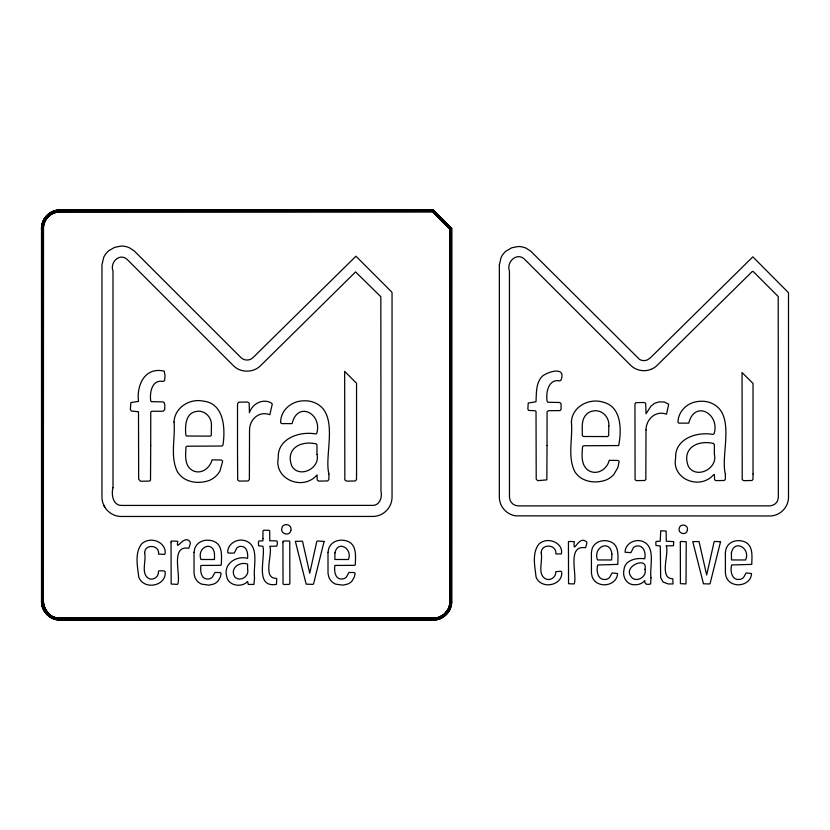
<?xml version="1.0" encoding="UTF-8"?>
<svg xmlns="http://www.w3.org/2000/svg" width="830" height="830" viewBox="0 0 830 830"><rect width="100%" height="100%" fill="white"/><g stroke="black" fill="none" stroke-linecap="round" stroke-linejoin="round"><path stroke-width="1.25" d="M60.144 209.897L433.063 209.897L451.707 228.541L451.707 601.46C451.831 611.399 443.033 620.28 433.063 620.062L433.001 618.236L60.206 618.236L60.144 620.062C50.194 620.28 41.324 611.399 41.531 601.46L41.5 228.541C41.376 218.601 50.174 209.72 60.144 209.938L433.021 210L432.285 211.764L57.955 211.909L57.716 210.094M43.367 228.603L41.531 228.541L41.718 226.113L43.513 226.351L43.367 601.397L44.644 607.882L48.285 613.318L46.988 614.615M42.288 226.196L42.133 601.439L42.745 606.118M47.621 216.018L43.886 221.807L42.33 228.572L42.33 601.428L42.942 606.066M42.434 228.572L42.589 226.227M42.766 228.582L44.094 221.89M447.692 609.905L449.383 605.827L449.964 601.397L449.964 229.267L432.337 211.64L60.206 211.64M450.171 603.711L450.327 229.111L432.482 211.276L60.196 211.276M450.441 601.418C450.462 607.529 447.048 613.463 441.747 616.503M450.514 603.752L450.669 228.976L432.627 210.934L60.175 210.934L51.46 213.497L46.356 217.968M450.773 601.428L450.171 606.045M451.323 601.449L450.7 606.18M60.206 618.236L57.955 618.091L57.716 619.906L60.144 620A18.634 18.634 0 0 1 41.521 601.46L43.367 601.397M42.04 226.165L43.274 221.558M42.382 226.206L43.596 221.683M43.585 224.11L43.004 228.592L43.004 601.408L44.312 608.017M43.388 226.341L45.515 220.095M449.621 605.89L450.057 603.69M450.4 603.742L448.397 610.309L445.658 614.055M55.33 619.429L55.807 617.665L57.955 618.091M43.886 221.807L42.652 228.582L42.652 601.418L43.99 608.151M43.471 224.079C45.194 217.47 51.118 212.273 57.893 211.432M44.415 222.025L43.119 228.592L43.388 603.659M449.736 605.921L448.003 610.091M449.518 608.276L450.265 606.066M449.995 608.473L450.763 606.201M53.027 618.651L53.722 616.96M42.953 221.423L44.644 222.118L46.833 218.332L45.38 217.211L44.052 219.255L42.32 223.768L41.749 228.551L41.967 603.846M43.15 221.506L47.102 215.499M43.347 221.589L45.723 217.47L51.138 212.947M43.689 221.724L46.013 217.699M43.99 221.849L46.273 217.896M44.312 221.984L46.542 218.103M448.304 610.258L449.321 608.193M449.933 608.442L447.546 612.571M50.838 617.572L51.761 615.985M45.401 220.033L49.779 215.043M446.218 614.615L444.922 613.318L447.588 609.842L449.175 610.766M446.654 611.897L447.91 610.029M446.934 612.104L448.21 610.206M447.65 612.654L450.929 606.242L451.51 601.449L451.562 228.603L432.98 210.094M48.814 616.223L49.935 614.771M45.66 217.429L47.237 215.634M46.179 217.823L51.346 213.3L57.851 211.09M46.739 218.259L51.699 213.912L57.944 211.785M446.467 611.741L443.345 614.864L437.431 617.779M446.758 611.969L441.695 616.41L437.524 618.132M447.028 612.177L441.861 616.7L437.618 618.464M447.598 612.613L444.216 615.995M447.744 612.716L442.286 617.437M47.061 215.458L50.889 212.522L55.361 210.675L55.807 212.335L51.761 214.016L48.285 216.682L46.988 215.385M47.185 215.582L53.13 211.609L60.154 210.281L432.928 210.208L451.323 228.707M432.793 210.53L60.165 210.53C50.609 210.55 42.008 218.954 41.967 228.561L41.967 601.439L43.274 608.442M47.549 215.945L49.302 214.41M445.586 613.982L441.913 616.794M45.38 612.789L46.833 611.668M49.074 214.119L53.224 211.826L57.778 210.602M49.707 214.939L51.574 213.694M441.57 616.202C446.768 613.214 450.109 607.394 450.088 601.408L450.202 229.163L432.389 211.515M444.175 615.943L440.076 618.392L433.042 619.72L60.154 619.792C54.521 619.834 48.887 617.261 45.557 612.654M42.32 606.232L44.125 610.704L45.619 609.842M51.242 213.113L55.537 211.339L60.175 210.83M51.636 213.798L55.745 212.107L60.196 211.515M439.62 617.292L441.633 616.306M441.809 616.607L433.021 618.952L57.851 618.91M439.952 618.091L442.068 617.053M451.686 228.551L449.839 229.319L449.839 601.397L451.665 601.46A18.644 18.644 0 0 1 433.063 620.103L60.144 620.103M42.953 608.577L44.644 607.882M433.011 618.599L439.568 617.178M439.838 617.821L433.032 619.17M437.742 618.941C445.502 617.022 451.23 609.396 451.157 601.439L451.24 228.738L432.835 210.447M440.118 618.506L435.46 619.699M43.938 605.796L42.174 606.274L41.604 601.449L41.645 228.551M55.371 210.716L57.737 210.249M437.462 617.894L433.011 618.485L60.196 618.485M437.586 618.35L60.185 618.838M60.165 619.377L433.032 619.377C442.598 619.533 451.209 611.046 450.981 601.428L450.877 228.883L432.762 210.623M435.408 619.315L437.721 618.848M41.697 603.887L43.513 603.649M57.747 210.301L60.154 210.146M57.81 210.779L60.165 210.623M57.882 211.318L60.185 211.162M57.913 211.546L432.44 211.401M435.262 618.215L57.944 618.215M435.418 619.398L60.165 619.553L55.486 618.848M435.47 619.751L60.154 619.958M60.165 210.364L432.866 210.364M60.175 210.727L432.721 210.727M60.185 211.048L432.586 211.048M433.011 618.724L57.893 618.568M433.032 619.273L57.82 619.118M60.196 618.599C54.946 618.609 49.862 615.912 46.646 611.814M55.62 618.35L60.185 618.952M60.165 619.637C54.552 619.72 49.063 617.022 45.66 612.571M449.694 603.649L451.51 603.887M55.745 617.894L57.924 618.329M57.882 618.682L51.46 616.503L46.356 612.032M57.83 619.014C51.657 618.226 46.169 613.951 43.689 608.276M57.81 619.222C50.806 618.309 44.55 612.986 42.838 606.097M42.174 223.727L43.938 224.204M451.032 606.274L449.269 605.796L448.563 607.882L450.254 608.577M55.776 617.779L51.699 616.088L48.192 613.412M55.683 618.132L49.634 615.154L44.198 608.058M55.589 618.464L49.427 615.424M55.465 618.941L49.126 615.818L44.395 610.548M44.032 219.234L45.619 220.157M446.374 611.668L447.827 612.789M49.499 615.331L44.996 610.206M432.669 210.83L450.773 228.924M432.534 211.162L450.441 229.07M443.272 614.771L444.392 616.223M48.814 213.777L49.935 215.229M46.739 611.741L43.274 603.68M45.194 610.091L46.449 611.969M46.179 612.177L43.886 608.193L42.589 603.773M45.598 612.613L43.212 608.473M44.125 610.704L45.463 612.716M50.838 212.428L51.761 214.016M44.415 607.975L45.401 609.967M45.1 610.143L43.357 605.952M44.467 610.507L42.662 606.139M53.027 211.349L53.722 213.04M437.877 619.429L437.4 617.665L435.252 618.091L435.491 619.906M43.471 605.921L42.88 601.408L42.88 228.592M41.905 603.856L42.382 606.222M42.693 603.752L42.538 228.582M60.206 211.764L60.144 209.938A18.634 18.634 0 0 0 41.521 228.541M509.464 497.461L509.454 271.026C506.134 262.238 516.426 252.102 524.176 258.877L631.267 365.885A19.028 19.028 0 0 0 650.793 369.412M451.396 228.675L451.396 601.449M451.074 228.81L451.074 601.439M450.555 229.018L450.555 601.418M104.694 506.964A19.349 19.349 0 0 1 101.945 497.222L101.966 264.832L103.688 257.414A18.924 18.924 0 0 1 108.751 250.753L114.602 247.361L121.19 246.074A18.903 18.903 0 0 1 129.376 247.765L134.19 250.888L241.125 357.751C244.321 360.791 249.861 360.884 252.974 357.647L355.935 256.211L391.055 291.33L392.04 292.534L392.04 497.118A19.36 19.36 0 0 1 389.944 505.792A19.588 19.588 0 0 1 383.408 513.168A19.37 19.37 0 0 1 373.884 516.436L121.471 516.478A19.36 19.36 0 0 1 113.959 514.994A19.567 19.567 0 0 1 103.553 504.733M509.506 497.502A8.85 8.85 0 0 0 518.148 505.895L770.448 505.854L773.757 504.806A8.954 8.954 0 0 0 777.316 501.227L778.343 497.907L778.218 296.528L753.132 271.441L752.322 271.441L657.111 365.387A18.903 18.903 0 0 1 650.803 369.423M113.005 487.729C111.075 494.213 112.963 505.833 121.803 505.429L373.168 505.387C379.943 505.076 382.412 496.952 380.98 491.267L380.835 296.735L355.582 271.908L260.516 365.719C253.503 372.763 241.125 373.012 233.894 366.155L126.959 259.24C119.344 252.642 109.685 262.674 112.994 271.026L113.005 487.729M171.042 542L171.156 584.019L177.454 584.403L177.962 583.407C180.681 573.914 170.295 544.978 188.846 548.267L190.412 543.235L189.852 541.43C183.264 534.198 175.597 553.154 177.828 541.326L171.519 540.984L171.042 542M282.926 541.99L283.02 583.915L283.912 584.517L289.276 584.382L289.857 583.355L289.774 541.523L289.245 540.963L283.404 540.994L282.926 541.99M499.359 264.853L499.349 497.201A18.903 18.903 0 0 0 502.026 506.725A19.1 19.1 0 0 0 511.073 514.558A18.872 18.872 0 0 0 515.887 515.855L770.79 515.97A18.903 18.903 0 0 0 780.086 512.784A19.121 19.121 0 0 0 786.456 505.574A18.924 18.924 0 0 0 788.5 497.108L788.5 292.7L752.841 256.854L650.212 357.989L647.172 359.992A8.923 8.923 0 0 1 639.608 359.494L530.816 251.241L526.106 248.191A18.436 18.436 0 0 0 518.128 246.541L511.705 247.786L505.989 251.117A18.457 18.457 0 0 0 501.05 257.601L499.359 264.853M568.436 542.104L568.55 583.729L574.09 583.947L574.433 583.293C577.047 573.561 566.859 544.719 585.596 547.769L586.872 543.173L586.509 541.824C578.313 534.53 572.928 556.422 574.298 541.627L568.747 541.44L568.436 542.104M680.33 542.094L680.413 583.666L686.016 583.926L686.234 541.71L680.631 541.451L680.33 542.094M214.503 554.17L214.493 559.513L200.912 559.482C196.627 547.157 213.165 539.894 214.503 554.17M611.897 554.16L611.637 559.98L597.507 559.939C592.62 546.897 610.413 538.919 611.897 554.16M144.669 553.102C146.578 560.935 140.062 574.702 149.68 578.915C154.183 580.201 159.018 576.269 158.426 571.559L158.976 570.833L163.759 570.833L165.139 571.704C166.695 583.967 149.421 589.414 141.567 581.457A11.911 11.911 0 0 1 138.786 577.224C137.541 566.548 134.501 553.174 141.546 544.024A12.243 12.243 0 0 1 145.852 541.212C154.276 537.653 166.259 543.557 165.139 553.579L164.641 554.336L158.53 554.129C159.941 544.729 144.43 543.567 144.669 553.102M194.023 552.344L194.044 573.426L194.801 576.954A11.983 11.983 0 0 0 197.488 581.291A12.097 12.097 0 0 0 201.742 584.164L209.067 585.15L213.901 584.009A11.89 11.89 0 0 0 218.207 580.803L220.448 576.788L221.133 573.343L220.241 572.555L214.991 572.451L212.397 577.037A6.246 6.246 0 0 1 208.351 578.998C200.953 579.776 200.082 570.77 200.943 565.438L220.749 565.344L221.32 564.545C221.486 556.733 223.073 545.445 214.182 541.492C208.662 539.168 201.42 539.759 197.239 544.387A12.201 12.201 0 0 0 194.687 548.806L194.023 552.344M254.53 577.732L253.949 584.424L248.274 584.434L247.61 581.436C241.831 588.117 227.825 585.741 226.683 576.238C223.125 563.746 236.426 555.405 247.589 558.341C248.16 553.6 246.977 546.233 240.845 546.348A5.872 5.872 0 0 0 236.82 547.997L234.226 553.102L228.541 553.081L227.7 552.479C227.42 544.2 236.457 538.597 244.062 540.423C260.35 544.366 252.943 566.527 254.53 577.732M541.212 553.071C543.069 561.07 536.585 575.107 546.514 579.288C551.193 580.627 556.276 576.611 555.737 571.694L560.655 571.216L561.682 571.818C563.114 583.698 546.358 588.854 538.774 581.187A11.527 11.527 0 0 1 536.076 577.078C534.883 566.548 531.833 553.34 538.753 544.293A11.859 11.859 0 0 1 542.924 541.575C551.078 537.923 563.58 544.273 561.35 553.963L555.83 553.89C557.034 544.127 540.952 543.204 541.212 553.071M591.417 552.375L591.448 573.395L592.174 576.798A11.527 11.527 0 0 0 594.747 580.969A11.63 11.63 0 0 0 598.845 583.729C606.512 586.976 617.281 582.702 617.551 573.52L612.135 572.928L609.677 577.358A6.713 6.713 0 0 1 605.329 579.465C597.486 580.388 596.127 570.293 597.714 564.971L617.79 564.39C617.904 556.806 619.574 545.777 610.911 541.917C605.578 539.676 598.565 540.216 594.519 544.698A11.734 11.734 0 0 0 592.06 548.952L591.417 552.375M651 577.732L650.627 583.957C646.663 585.067 644.422 584.102 644.744 580.564C642.399 583.594 638.509 584.911 634.774 584.725C626.743 585.15 622.22 576.881 623.994 569.743C624.824 559.835 636.703 557.615 644.692 558.798C646.02 554.046 644.267 545.663 637.762 545.881A6.329 6.329 0 0 0 633.425 547.655L630.925 552.635L625.104 552.24C624.98 544.345 633.663 539.158 640.905 540.89C656.893 544.864 649.247 566.755 651 577.732M150.707 445.44L150.521 480.124L149.628 481.047L140.592 481.286L138.672 479.242L138.486 411.763L131.285 411.026L130.331 409.242L130.87 402.581L138.506 401.357C136.504 385.099 144.773 366.673 164.236 371.114L165.014 375.627L164.631 380.555L163.054 381.447C151.9 379.217 149.556 392.652 150.707 400.776L151.216 401.658L162.742 401.876L164.174 402.509L164.776 404.781L164.745 409.574L163.22 411.224L151.672 411.286L150.749 412.064L150.707 445.44M328.908 473.92L328.877 479.429L327.726 480.944L318.741 481.11L317.268 480.082L317.008 474.968L316.189 475.829A18.187 18.187 0 0 1 310.711 480.041C295.677 488.04 274.45 476.275 278.257 458.087C277.168 438.458 299.806 430.905 315.877 433.976L316.759 433.395C322.569 413.817 297.648 400.392 292.098 423.601L281.868 423.622L280.582 422.698A21.051 21.051 0 0 1 283.901 411.307C287.273 406.233 292.668 402.706 298.593 401.409A30.534 30.534 0 0 1 310.036 401.232C341.898 408.64 323.576 453.823 328.908 473.92M547.032 445.44L546.835 479.875L537.695 480.663L536.211 479.169L536.024 411.473L535.122 410.736L528.596 410.435L527.87 409.086L528.222 403.048L535.973 401.772C536.543 393.171 535.713 383.128 542.156 376.364C547.696 371.581 566.631 365.823 560.976 380.182L559.804 380.846C548.35 378.698 545.818 392.507 547.032 400.942L547.79 402.27L559.534 402.477L560.924 403.318L561.09 404.791L561.059 409.418L559.98 410.611L548.495 410.674L547.063 411.877L547.032 445.44M725.368 473.92L725.337 479.273L724.414 480.477L715.813 480.632L714.651 479.823L714.319 474.366L712.783 475.507A17.752 17.752 0 0 1 707.43 479.626C692.697 487.459 671.875 475.953 675.651 458.098C674.562 438.645 697.117 431.413 712.949 434.443L714.132 433.654C720.222 413.869 694.648 399.438 688.765 423.134L678.95 423.155L678.006 422.48C677.913 412.437 685.995 403.774 695.623 401.865A30.056 30.056 0 0 1 706.88 401.689C738.42 409.128 719.89 454.083 725.368 473.92M249.54 430.002L249.374 479.512L248.16 480.975L239.165 481.089L237.681 479.885L237.515 451.904L237.515 405.299L237.567 403.66L238.75 402.187L247.62 402.031L249.187 403.121L249.415 412.728C252.196 403.857 262.799 398.058 271.327 403.017L272.281 404.075L269.833 414.699C259.074 410.611 249.55 419.409 249.54 430.002M262.923 538.535L262.903 540.849L258.908 540.984L258.441 542.135L258.576 545.767L262.913 546.306C265.787 557.802 254.125 587.899 276.39 584.403L276.826 578.832L276.017 578.292C262.311 578.386 272.894 554.004 269.802 546.264L276.764 546.161L277.365 543.733L277.199 541.295L276.162 540.849L269.792 540.818L269.677 530.837L268.889 530.235L263.556 530.297L262.954 531.065L262.923 538.535M327.995 552.344L328.026 573.426L328.784 576.954A12.097 12.097 0 0 0 335.725 584.164L343.049 585.15L347.874 584.009A11.89 11.89 0 0 0 352.19 580.803L354.431 576.788L355.105 573.343L354.223 572.555L348.974 572.451L346.38 577.037A6.246 6.246 0 0 1 342.334 578.998C334.988 579.807 333.951 570.718 334.915 565.438L354.721 565.344L355.302 564.545C355.489 556.754 357.035 545.435 348.164 541.492C342.645 539.168 335.393 539.759 331.222 544.387A12.201 12.201 0 0 0 328.67 548.806L327.995 552.344M645.999 429.961L645.833 479.335L644.869 480.508L636.257 480.622L635.075 479.667L634.96 403.837L635.904 402.654L644.412 402.498L645.657 403.37L646.051 413.755L650.865 406.254L654.528 403.339L658.916 401.886L664.374 402.011L668.71 404.22L666.521 414.201C655.576 410.134 646.062 419.306 645.999 429.961M725.389 552.375L725.42 573.395L726.146 576.798A11.63 11.63 0 0 0 732.828 583.729C740.495 586.976 751.264 582.702 751.534 573.52L746.118 572.928L743.649 577.358A6.713 6.713 0 0 1 739.302 579.465C731.521 580.409 730.006 570.252 731.687 564.971L751.762 564.39C751.897 556.826 753.536 545.767 744.894 541.917C739.561 539.676 732.537 540.216 728.491 544.698A11.734 11.734 0 0 0 726.043 548.952L725.389 552.375M356.558 474.003L356.506 479.522L355.302 480.975L346.65 481.13L344.834 479.875L344.658 371.384L356.547 383.273L356.558 474.003M666.262 545.943C669.343 553.994 658.709 578.655 672.798 578.759L673.057 583.947L668.358 583.957L663.046 582.038L660.659 577.628L660.307 546.047L655.959 545.466L655.835 542.229L656.157 541.44L660.234 541.222L660.711 530.754L666.137 531.076L666.293 541.212L673.69 541.616L673.452 545.704L666.262 545.943M753.028 474.003L752.976 479.346L752.011 480.508L743.639 480.663L742.228 479.688L742.051 372.504L753.018 383.46L753.028 474.003M174.01 422.065C175.555 438.448 169.828 456.666 177.506 471.938A22.016 22.016 0 0 0 183.98 478.495C191.305 483.081 200.736 483.34 208.766 480.643A21.383 21.383 0 0 0 217.294 474.729A21.175 21.175 0 0 0 220.023 470.797L222.699 461.107L221.309 459.986L212.055 459.862C210 468.182 200.912 474.988 192.508 470.475C184.125 465.765 185.557 454.767 186.034 446.758L187.072 446.218L221.921 446.032L222.99 444.932C225.418 428.674 224.287 403.245 203.101 401.087C189.614 398.193 174.549 407.748 174.01 422.065M571.403 422.096C572.949 438.385 567.243 456.49 574.827 471.689A21.549 21.549 0 0 0 581.166 478.101C588.366 482.604 597.631 482.853 605.527 480.207A20.926 20.926 0 0 0 613.878 474.428L617.925 467.446L619.139 461.304L618.07 460.453L609.22 460.328C607.228 468.919 597.631 475.424 589.217 470.89C580.637 466.045 581.83 454.633 582.619 446.416L583.884 445.752L618.682 445.565C621.535 431.009 622.116 406.825 603.213 402.208C589.331 397.663 571.953 406.638 571.403 422.096M211.432 425.821L211.276 435.397L210.384 436.134L186.574 436.02L185.837 435.138C185.007 426.537 185.246 413.288 196.139 411.473C204.637 409.615 212.169 417.5 211.432 425.821M608.826 425.8L608.67 435.626L607.498 436.58L583.283 436.476L582.307 435.325C582.421 428.249 580.917 419.804 586.499 414.274A11.693 11.693 0 0 1 592.994 411.016C601.76 409.097 609.573 417.21 608.826 425.8M334.947 552.822L334.884 559.482L348.465 559.513C352.823 548.557 337.851 539.718 334.947 552.822M731.406 552.77L731.489 559.939L745.62 559.98C750.839 548.464 734.529 538.701 731.406 552.77M247.61 569.287C249.571 576.425 239.714 582.473 234.734 576.829C229.537 568.384 239.569 561.132 247.61 564.12L247.61 569.287M645.003 569.287C647.369 577.452 634.711 583.708 630.634 575.958C623.589 565.655 648.106 556.038 645.003 569.287M317.008 454.373C320.536 468.245 299.609 478.786 291.911 466.284C285.012 448.781 300.481 440.325 316.22 443.894L316.956 444.766L317.008 454.373M714.402 454.384C717.981 468.732 696.297 479.45 688.423 466.502C681.326 448.574 697.21 439.734 713.364 443.428L714.34 444.579L714.402 454.384M324.094 541.44L313.657 583.5L313.128 584.393L306.156 584.144L295.376 541.347L302.504 541.202L309.735 573.229L316.697 541.824L317.309 540.963L324.094 541.44M720.544 541.71L710.158 583.324L709.785 583.936L703.477 583.801L692.749 541.596L699.036 541.554L706.672 575.014L714.059 542.021L714.474 541.43L720.544 541.71M290.863 530.36C289.929 536.657 280.073 534.136 281.837 528.16C282.937 522.132 292.575 524.404 290.863 530.36M687.333 530.277C686.483 535.962 677.591 533.628 679.231 528.254C680.226 522.827 688.91 524.913 687.333 530.277M441.446 615.985L439.475 616.96L440.18 618.651L442.328 617.52L441.446 615.985"/></g></svg>
